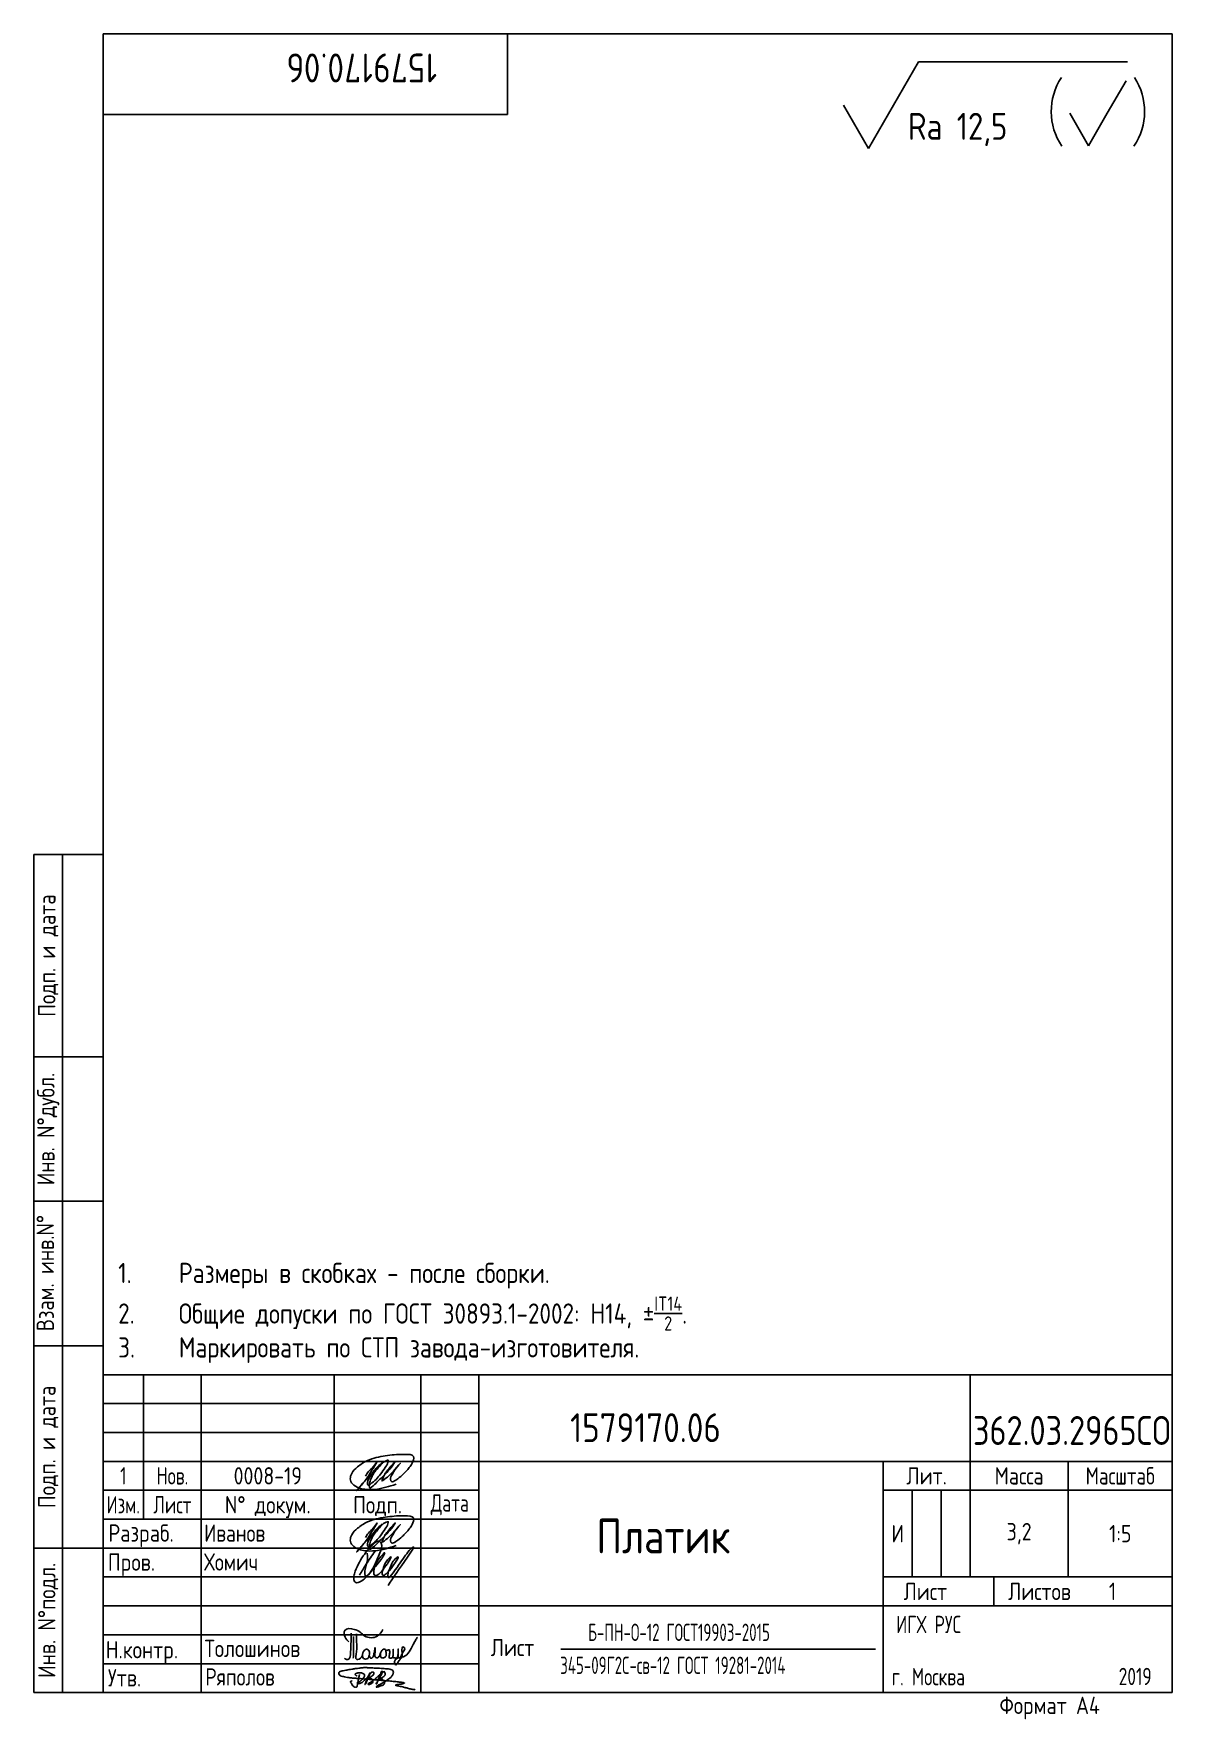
# Model space of a CAD drawing. Header units: millimetres. Extents: x 4 to 867, y 18 to 536.
# Drawn here: x 670.2 to 867.2, y 244.1 to 535.7 of the extents above.
import ezdxf
from ezdxf.enums import TextEntityAlignment as Align

# ---------------------------------------------------------------- set-up
doc = ezdxf.new("R2010")
doc.units = ezdxf.units.MM
for name, color, linetype in [('12_SURFACE_FINISH', 7, 'Continuous'), ('Bord', 1, 'Continuous'), ('Cont', 6, 'Continuous'), ('Text', 3, 'Continuous'), ('Textb', 6, 'Continuous'), ('Подписи', 10, 'Continuous')]:
    doc.layers.add(name, color=color, linetype=linetype)
doc.layers.add('Основные', color=5, linetype='Continuous', lineweight=40)
doc.styles.add('Style1', font='romans.shx', dxfattribs={"width": 0.8})

# ---------------------------------------------------------------- blocks, each defined once
blk = doc.blocks.new('A$C63F45750')
at = {"layer": 'Text'}
for points, knots in [([(3.17, 2.37), (3.12, 2.38), (3.04, 2.41), (2.94, 2.5), (2.85, 2.57), (2.79, 2.69), (2.87, 2.77), (2.99, 2.84), (3.16, 2.89), (3.36, 2.93), (3.6, 2.95), (3.82, 2.92), (4.05, 2.87), (4.25, 2.78), (4.45, 2.63), (4.46, 2.42), (4.38, 2.26), (4.28, 2.1), (4.17, 1.94), (4.03, 1.78), (3.89, 1.62), (3.75, 1.52), (3.63, 1.43), (3.49, 1.36), (3.35, 1.3), (3.24, 1.25), (3.16, 1.21), (3.12, 1.15), (3.19, 1.1), (3.27, 1.09), (3.4, 1.07), (3.55, 1.07), (3.72, 1.12), (3.92, 1.19), (4.1, 1.34), (4.26, 1.51), (4.44, 1.65), (4.59, 1.81), (4.74, 1.93), (4.84, 2.04), (4.93, 2.14), (5.07, 2.29), (5.19, 2.53), (5.28, 2.68), (5.35, 2.96), (5.23, 2.66), (5.2, 2.44), (5.04, 2.09), (4.95, 1.81), (4.86, 1.57), (4.75, 1.31), (4.67, 1.12), (4.46, 0.78), (4.62, 1.17), (4.71, 1.45), (4.88, 1.74), (5.01, 2), (5.08, 2.19), (5.19, 2.4), (5.32, 2.58), (5.4, 2.75), (5.52, 2.89), (5.65, 3.04), (5.85, 3.1), (6.02, 3.03), (6.08, 2.87), (6.03, 2.7), (5.9, 2.51), (5.7, 2.37), (5.55, 2.23), (5.4, 2.17), (5.31, 2.12), (5.12, 2.09), (5.35, 2.07), (5.48, 2), (5.64, 1.93), (5.75, 1.8), (5.85, 1.67), (5.89, 1.54), (5.89, 1.37), (5.8, 1.2), (5.63, 1.06), (5.41, 0.94), (5.23, 0.86), (5.02, 0.92), (5.13, 1.1), (5.28, 1.16), (5.44, 1.27), (5.61, 1.36), (5.74, 1.46), (5.86, 1.53), (5.95, 1.61), (6.05, 1.69), (6.15, 1.77), (6.28, 1.87), (6.46, 2.02), (6.65, 2.19), (6.83, 2.37), (6.98, 2.49), (7.11, 2.61), (7.2, 2.74), (7.32, 2.84), (7.42, 2.97), (7.48, 3.08), (7.48, 3.27), (7.34, 3.08), (7.28, 2.94), (7.18, 2.69), (7.1, 2.46), (7, 2.22), (6.93, 1.98), (6.83, 1.78), (6.73, 1.55), (6.67, 1.34), (6.6, 1.14), (6.56, 1.03), (6.39, 0.99), (6.62, 1.33), (6.75, 1.54), (6.93, 1.87), (7.05, 2.08), (7.18, 2.32), (7.33, 2.6), (7.47, 2.89), (7.6, 3.07), (7.79, 3.18), (7.95, 3.01), (8, 2.81), (7.99, 2.62), (7.94, 2.46), (7.83, 2.33), (7.69, 2.22), (7.53, 2.11), (7.37, 2.03), (7.21, 1.99), (7.11, 1.97), (6.89, 1.98), (7.07, 1.94), (7.15, 1.9), (7.27, 1.88), (7.39, 1.84), (7.52, 1.81), (7.62, 1.72), (7.7, 1.62), (7.78, 1.51), (7.83, 1.39), (7.87, 1.26), (7.88, 1.13), (7.86, 0.99), (7.75, 0.88), (7.6, 0.77), (7.4, 0.73), (7.19, 0.66), (6.97, 0.55), (6.71, 0.48), (6.57, 0.44), (6.42, 0.42), (6.52, 0.58), (6.61, 0.64), (6.81, 0.78), (7.06, 0.89), (7.33, 1.04), (7.55, 1.16), (7.7, 1.24), (7.84, 1.32), (7.99, 1.43), (8.21, 1.58), (8.48, 1.76), (8.74, 1.95), (8.97, 2.12), (9.1, 2.29), (9.23, 2.44), (9.3, 2.6), (9.37, 2.74), (9.42, 2.92), (9.45, 3.13), (9.21, 3.48), (8.67, 3.59), (8.09, 3.63), (7.57, 3.66), (7.06, 3.74), (6.57, 3.75), (6.09, 3.74), (5.67, 3.78), (5.28, 3.78), (4.96, 3.81), (4.65, 3.83), (4.31, 3.82), (3.97, 3.79), (3.61, 3.74), (3.22, 3.67), (2.86, 3.66), (2.53, 3.61), (2.18, 3.52), (1.78, 3.54), (1.38, 3.37), (0.96, 3.35), (0.58, 3.24), (0.25, 3.19), (0.03, 3.06), (-0.03, 2.83), (0.02, 2.6), (0.26, 2.38), (0.59, 2.33), (1, 2.2), (1.48, 2.15), (1.93, 2.05), (2.35, 2.02), (2.72, 2.01), (3.11, 1.94), (3.68, 1.94), (4.25, 1.83), (4.91, 1.87), (5.53, 1.76), (6.13, 1.72), (6.73, 1.71), (7.32, 1.62), (7.99, 1.55), (8.64, 1.54), (9.16, 1.46), (9.61, 1.42), (10.03, 1.4), (10.41, 1.32), (10.73, 1.29), (11.01, 1.24), (11.18, 1.23), (11.42, 1.14), (11.18, 1.06), (11.01, 1.03), (10.71, 0.98), (10.37, 0.92), (10.1, 0.91), (9.65, 0.75), (10.22, 0.67), (10.54, 0.59), (11.08, 0.47), (11.61, 0.35), (12.17, 0.15), (12.64, 0.08), (12.98, 0.03), (13.11, 0.01), (13.18, 0)], [0, 0, 0, 0, 0.153866, 0.270441, 0.388867, 0.510533, 0.592156, 0.71333, 0.90842, 1.11344, 1.349254, 1.61246, 1.782219, 2.047249, 2.291879, 2.451528, 2.651081, 2.806158, 3.017979, 3.227348, 3.462381, 3.633009, 3.75766, 3.920516, 4.080796, 4.214529, 4.291786, 4.349969, 4.397594, 4.50822, 4.594826, 4.799244, 4.954392, 5.128468, 5.437537, 5.632649, 5.842485, 6.094987, 6.293219, 6.410959, 6.551192, 6.687808, 7.022147, 7.294342, 7.425356, 7.52079, 7.946481, 8.313051, 8.59833, 8.833695, 9.090496, 9.427695, 9.601191, 9.883219, 10.093306, 10.673943, 10.798776, 10.974628, 11.287247, 11.486184, 11.648652, 11.848902, 12.027194, 12.25348, 12.40059, 12.537783, 12.716293, 12.91523, 13.208551, 13.438489, 13.549668, 13.67779, 13.77127, 13.930001, 14.029091, 14.272112, 14.434836, 14.547084, 14.739051, 14.830983, 15.061241, 15.268922, 15.500489, 15.788979, 15.879568, 16.024283, 16.221854, 16.418714, 16.593102, 16.783247, 16.91018, 17.018213, 17.135263, 17.278205, 17.430482, 17.620087, 17.979626, 18.191789, 18.388716, 18.565718, 18.714854, 18.857929, 19.039974, 19.171375, 19.283034, 19.400085, 19.618058, 19.882245, 20.150781, 20.377854, 20.649532, 20.89723, 21.042543, 21.40016, 21.557817, 21.667145, 21.752781, 21.926256, 22.412297, 22.813145, 22.961412, 23.171289, 23.607257, 23.940428, 24.110007, 24.291214, 24.48084, 24.697609, 24.904078, 25.034245, 25.218018, 25.407651, 25.573473, 25.787447, 25.930292, 26.051316, 26.18846, 26.285312, 26.406799, 26.52425, 26.630463, 26.793722, 26.898606, 27.029313, 27.171012, 27.314101, 27.419918, 27.580557, 27.709367, 27.829268, 28.024364, 28.266961, 28.41242, 28.705761, 28.989137, 29.187748, 29.233768, 29.332802, 29.529535, 29.667094, 30.039923, 30.332117, 30.61061, 30.769982, 30.856778, 31.109923, 31.313488, 31.656425, 32.066331, 32.296628, 32.49714, 32.710276, 32.891468, 33.014834, 33.177747, 33.444503, 33.618009, 34.409008, 34.914636, 35.419802, 35.95397, 36.458179, 36.88069, 37.388403, 37.738353, 38.034261, 38.353468, 38.693154, 39.037638, 39.391136, 39.787481, 40.203773, 40.488977, 40.784975, 41.26625, 41.668005, 42.070065, 42.499388, 42.869834, 43.079573, 43.213439, 43.554591, 43.717296, 44.153724, 44.506336, 45.019111, 45.587859, 45.90191, 46.270392, 46.703958, 47.093115, 47.952647, 48.44014, 49.079253, 49.808223, 50.268654, 50.851051, 51.604831, 52.298429, 52.776925, 53.1907, 53.661988, 54.042386, 54.348524, 54.616841, 54.853814, 54.983777, 55.126096, 55.333328, 55.613101, 56.008732, 56.315809, 56.59982, 56.87931, 57.399251, 57.889617, 58.432507, 59.066698, 59.660314, 59.862668, 60.07277, 60.07277, 60.07277, 60.07277]), ([(2.31, 1.53), (2.26, 1.52), (2.17, 1.51), (2.06, 1.48), (1.93, 1.38), (2.07, 1.25), (2.14, 1.11), (2.26, 0.93), (2.39, 0.72), (2.57, 0.54), (2.71, 0.44), (2.86, 0.4), (3.02, 0.43), (3.14, 0.54), (3.21, 0.79), (3.25, 1.07), (3.31, 1.4), (3.35, 1.67), (3.38, 1.92), (3.47, 2.19), (3.5, 2.43), (3.54, 2.59), (3.56, 2.64)], [0, 0, 0, 0, 0.15847, 0.269731, 0.363591, 0.555514, 0.688037, 0.848606, 1.204359, 1.433632, 1.58673, 1.729549, 1.880686, 2.057874, 2.19169, 2.63505, 2.928153, 3.184121, 3.441863, 3.696117, 4.025873, 4.178055, 4.178055, 4.178055, 4.178055])]:
    blk.add_open_spline(points, degree=3, knots=knots, dxfattribs=at)
blk = doc.blocks.new('A$C4F4A4F5D')
at = {"layer": 'Основные', "lineweight": 25}
for points, knots in [([(0.76, 2.84), (0.53, 3.07), (0.02, 3.58), (-0.25, 5.26), (1.65, 5.12), (2.72, 4.57), (3.71, 3.46), (5.71, 3.44), (6.39, 4.52), (6.67, 4.97)], [0, 0, 0, 0, 0.995549, 2.196439, 3.853213, 4.970011, 6.02292, 8.170898, 9.705386, 9.705386, 9.705386, 9.705386]), ([(1.19, 4.34), (1.17, 3.4), (1.13, 2.06), (0.98, -0.44), (0.2, -0.16), (0.03, -0.03), (0, 0)], [0, 0, 0, 0, 3.274293, 4.654149, 5.171803, 5.30168, 5.30168, 5.30168, 5.30168]), ([(1.58, 3.74), (1.58, 3.25), (1.58, 2.32), (1.61, 1.07), (1.55, 0.31), (1.53, 0)], [0, 0, 0, 0, 1.453969, 2.804084, 3.740223, 3.740223, 3.740223, 3.740223]), ([(2.1, 4.21), (2.1, 3.72), (2.08, 2.67), (2.22, 1.45), (1.71, -0.56), (3.23, 0.14), (3.06, 1.09), (3.85, 1.74), (4.43, 1.17), (4.31, 0.54), (4.11, -0.15), (3.33, -0.21), (3.11, 0.28), (3.13, 0.53), (3.14, 0.66)], [0, 0, 0, 0, 1.402041, 3.063923, 4.415037, 5.298701, 6.374637, 7.087927, 7.603499, 8.330482, 8.911132, 9.613125, 9.996533, 10.366919, 10.366919, 10.366919, 10.366919]), ([(7.18, 1.27), (7.27, 1.3), (7.44, 1.37), (7.78, 1.56), (7.87, 1.06), (7.83, 0.71), (7.66, -0.05), (8.07, 0.01), (8.43, 0.12), (8.39, 0.68), (8.46, 1.9), (8.39, 0.94), (8.43, 0.6), (8.37, 0.05), (8.74, 0.07), (9.11, -0.03), (9.26, 0.49), (9.33, 0.95), (9.27, 1.34), (9.32, 1.77), (9.28, 0.91), (9.34, 0.6), (9.2, 0.14), (9.65, -0.01), (9.83, 0.61), (10.14, 1.03), (10.6, 1.72), (9.95, 2.11), (9.91, 1.23), (10.07, 0.69), (9.92, 0), (9.35, -0.37), (8.95, -1.56), (8.34, 0.07), (10.28, -0.02), (11.26, 1.1), (11.82, 2.15), (12.24, 3.04), (12.52, 3.46), (12.65, 3.65)], [0, 0, 0, 0, 0.305783, 0.619019, 0.796582, 1.5526, 2.082394, 2.34716, 2.5822, 3.136594, 4.040413, 4.363654, 5.267311, 5.441668, 5.78494, 6.114287, 6.466434, 7.104395, 7.620812, 7.679251, 8.272982, 8.692439, 9.1059, 9.338721, 9.784511, 10.568279, 11.297869, 11.566962, 12.285888, 12.851793, 13.545205, 14.102749, 15.055561, 15.671649, 17.422398, 18.699613, 20.16544, 20.963871, 21.66672, 21.66672, 21.66672, 21.66672]), ([(4.28, 0.44), (4.31, 0.37), (4.37, 0.25), (4.41, 0.06), (4.62, -0.05), (5, 0.18), (5.14, 0.84), (5.2, 1.3), (5.31, 2.06), (5.31, 1.17), (5.3, 0.78), (5.2, 0.26), (5.58, -0.01), (5.91, 0.16), (6.08, 0.5), (6.26, 0.9), (6.43, 1.31), (6.72, 1.59), (7.17, 1.58), (7.18, 1.05), (7.31, 0.57), (6.99, 0.02), (6.34, -0.02), (6.17, 0.51), (6.24, 0.79), (6.27, 0.92)], [0, 0, 0, 0, 0.247339, 0.413433, 0.559308, 0.874045, 1.558567, 2.392422, 2.645523, 3.22433, 3.719885, 4.231527, 4.573657, 4.879974, 5.190145, 5.704595, 6.19318, 6.529505, 6.863422, 7.269696, 7.83948, 8.395909, 8.926487, 9.378613, 9.791445, 9.791445, 9.791445, 9.791445])]:
    blk.add_open_spline(points, degree=3, knots=knots, dxfattribs=at)

msp = doc.modelspace()

# ---------------------------------------------------------------- linework, layer by layer
at = {"layer": '12_SURFACE_FINISH', "color": 2, "linetype": 'Continuous'}
for p, q in [((814.641, 515.87), (823.301, 530.87)), ((823.301, 530.87), (859.478, 530.87)), ((855.987, 521.959), (859.235, 527.584)), ((810.311, 523.37), (814.641, 515.87)), ((849.492, 521.959), (852.74, 516.334)), ((852.74, 516.334), (855.987, 521.959))]:
    msp.add_line(p, q, dxfattribs=at)
for centre, start, end in [((857.018, 522.285), 146.7128, 214.11158), ((851.695, 522.285), 325.88842, 33.2872)]:
    msp.add_arc(centre, 10.738, start, end, dxfattribs=at)
at = {"layer": 'Bord'}
for p, q in [((682.227, 298.732), (747.227, 298.732)), ((682.227, 293.732), (747.227, 293.732)), ((682.227, 288.732), (747.227, 288.732)), ((822.227, 283.732), (822.227, 268.732)), ((827.227, 283.732), (827.227, 268.732)), ((682.227, 273.732), (747.227, 273.732)), ((682.227, 268.732), (747.227, 268.732)), ((682.227, 263.732), (747.227, 263.732)), ((682.227, 258.732), (747.227, 258.732)), ((682.227, 253.732), (747.227, 253.732))]:
    msp.add_line(p, q, dxfattribs=at)
at = {"layer": 'Cont'}
for p, q in [((867.227, 535.732), (682.227, 535.732)), ((682.227, 535.732), (682.227, 248.732)), ((752.227, 521.732), (752.227, 535.732)), ((867.227, 535.732), (867.227, 248.732)), ((867.227, 535.732), (867.227, 248.732)), ((682.227, 521.732), (752.227, 521.732)), ((670.227, 248.732), (670.227, 393.732)), ((670.227, 393.732), (682.227, 393.732)), ((675.227, 248.732), (675.227, 393.732)), ((670.227, 358.732), (682.227, 358.732)), ((682.227, 333.732), (670.227, 333.732)), ((682.227, 308.732), (670.227, 308.732)), ((682.227, 303.732), (867.227, 303.732)), ((867.227, 303.732), (682.227, 303.732)), ((689.227, 303.732), (689.227, 278.732)), ((699.227, 303.732), (699.227, 248.732)), ((722.227, 248.732), (722.227, 303.732)), ((737.227, 303.732), (737.227, 248.732)), ((747.227, 248.732), (747.227, 303.732)), ((832.227, 303.732), (832.227, 268.732)), ((747.227, 288.732), (867.227, 288.732)), ((817.227, 248.732), (817.227, 288.732)), ((849.227, 268.732), (849.227, 288.732)), ((682.227, 283.732), (747.227, 283.732)), ((867.227, 283.732), (817.227, 283.732)), ((747.227, 278.732), (682.227, 278.732)), ((682.227, 273.732), (670.227, 273.732)), ((817.227, 268.732), (867.227, 268.732)), ((836.353, 268.732), (836.353, 263.732)), ((867.227, 263.732), (747.227, 263.732)), ((682.227, 248.732), (670.227, 248.732)), ((867.227, 248.732), (682.227, 248.732))]:
    msp.add_line(p, q, dxfattribs=at)
at = {"layer": 'Text'}
msp.add_line((761.441, 256.25), (815.848, 256.25), dxfattribs=at)
at = {"layer": 'Подписи'}
for points, knots in [([(730.517, 288.529), (730.026, 288.082), (729.167, 287.299), (728.359, 286.013), (727.87, 285.155), (728.101, 284.514), (728.8, 285.044), (729.406, 285.526), (730.315, 286.549), (730.988, 287.607), (731.448, 288.246), (731.658, 289.029), (730.922, 288.724), (730.364, 288.3), (729.742, 287.468), (729.062, 286.793), (728.705, 285.982), (728.373, 285.189), (728.273, 284.636), (728.315, 284.032), (729.043, 284.522), (729.722, 285.245), (731.026, 286.511), (731.909, 287.448), (733.297, 289.344), (731.28, 287.043), (730.909, 286.553), (730.367, 285.201), (731.736, 286.231), (732.098, 286.644), (734.176, 288.97), (732.73, 287.415), (732.35, 286.606), (731.847, 285.798), (732.155, 285.005), (733.168, 285.646), (734.048, 286.378), (735.071, 287.432), (735.74, 288.44), (736.333, 289.937), (733.492, 289.978), (731.214, 289.766), (728.238, 289.174), (726.35, 287.932), (725.256, 286.864), (724.886, 285.707), (725.367, 284.642), (726.42, 284.13), (727.745, 283.82), (729.337, 283.839), (731.132, 284.2), (732.33, 284.589), (732.913, 284.779)], [0, 0, 0, 0, 1.9755003, 3.4532656, 4.5996818, 4.7914727, 5.1452376, 6.4973846, 7.6642722, 9.0943063, 10.1149981, 10.4597616, 10.8115624, 11.7920417, 12.9597432, 13.7676756, 14.6604125, 15.6050306, 16.245448, 16.5720313, 16.925795, 18.1469007, 20.1850437, 21.7893309, 22.9510095, 24.6267432, 26.5924737, 27.0355579, 27.4505844, 30.017364, 31.457812, 32.5948328, 33.8850243, 34.8044904, 35.1920744, 35.9844405, 37.373068, 39.2077816, 40.0665527, 41.2487241, 42.8519812, 46.1968048, 49.4054982, 51.4228305, 52.9586065, 53.9067104, 54.8595112, 56.1758953, 57.2489189, 58.9506085, 60.8911351, 62.727304, 62.727304, 62.727304, 62.727304]), ([(727.639, 286.154), (727.794, 286.441), (728.15, 287.101), (728.956, 287.644), (730.219, 289.588), (728.013, 285.986), (727.369, 285.125), (725.56, 283.011), (727.714, 285.636), (728.615, 286.372), (729.121, 286.786)], [0, 0, 0, 0, 0.949687, 2.1829553, 3.2119338, 5.8438975, 8.0893629, 9.2953032, 11.1822639, 13.6038184, 13.6038184, 13.6038184, 13.6038184]), ([(730.517, 277.91), (730.026, 277.463), (729.167, 276.68), (728.359, 275.394), (727.87, 274.536), (728.101, 273.895), (728.8, 274.425), (729.406, 274.907), (730.315, 275.93), (730.988, 276.988), (731.448, 277.627), (731.658, 278.41), (730.922, 278.105), (730.364, 277.681), (729.742, 276.849), (729.062, 276.174), (728.705, 275.363), (728.373, 274.57), (728.273, 274.017), (728.315, 273.413), (729.043, 273.903), (729.722, 274.626), (731.026, 275.892), (731.909, 276.829), (733.297, 278.725), (731.28, 276.424), (730.909, 275.934), (730.367, 274.582), (731.736, 275.612), (732.098, 276.024), (734.176, 278.351), (732.73, 276.795), (732.35, 275.987), (731.847, 275.179), (732.155, 274.386), (733.168, 275.027), (734.048, 275.759), (735.071, 276.813), (735.74, 277.82), (736.333, 279.318), (733.492, 279.359), (731.214, 279.147), (728.238, 278.555), (726.35, 277.313), (725.256, 276.245), (724.886, 275.088), (725.367, 274.023), (726.42, 273.511), (727.745, 273.201), (729.337, 273.22), (731.132, 273.581), (732.33, 273.97), (732.913, 274.16)], [0, 0, 0, 0, 1.9755003, 3.4532656, 4.5996818, 4.7914727, 5.1452376, 6.4973846, 7.6642722, 9.0943063, 10.1149981, 10.4597616, 10.8115624, 11.7920417, 12.9597432, 13.7676756, 14.6604125, 15.6050306, 16.245448, 16.5720313, 16.925795, 18.1469007, 20.1850437, 21.7893309, 22.9510095, 24.6267432, 26.5924737, 27.0355579, 27.4505844, 30.017364, 31.457812, 32.5948328, 33.8850243, 34.8044904, 35.1920744, 35.9844405, 37.373068, 39.2077816, 40.0665527, 41.2487241, 42.8519812, 46.1968048, 49.4054982, 51.4228305, 52.9586065, 53.9067104, 54.8595112, 56.1758953, 57.2489189, 58.9506085, 60.8911351, 62.727304, 62.727304, 62.727304, 62.727304]), ([(727.639, 275.535), (727.794, 275.822), (728.15, 276.482), (728.956, 277.025), (730.219, 278.969), (728.013, 275.366), (727.369, 274.506), (725.56, 272.392), (727.714, 275.017), (728.615, 275.753), (729.121, 276.167)], [0, 0, 0, 0, 0.949687, 2.1829553, 3.2119338, 5.8438975, 8.0893629, 9.2953032, 11.1822639, 13.6038184, 13.6038184, 13.6038184, 13.6038184]), ([(727.937, 272.847), (727.977, 272.261), (728.063, 271.012), (727.314, 269.931), (727.645, 268.649), (728.957, 270.014), (729.392, 271.233), (730.204, 273.042), (730.662, 274.2), (729.916, 275.195), (728.443, 273.956), (727.136, 272.329), (725.86, 270.121), (725.523, 268.534), (725.912, 267.365), (727.523, 268.325), (728.631, 269.723), (729.851, 271.104), (730.617, 272.155), (731.258, 273.379), (730.244, 272.241), (729.573, 271.383), (729.052, 270.378), (729.101, 268.633), (730.459, 269.584), (730.923, 270.46), (731.615, 271.189), (732.427, 272.765), (730.924, 271.185), (730.799, 270.265), (730.421, 269.474), (730.676, 268.844), (731.558, 269.577), (732.124, 270.251), (732.689, 271.106), (733.679, 272.561), (732.583, 271.748), (732.158, 271.039), (731.751, 270.034), (731.466, 269.31), (731.579, 268.264), (733.305, 270.721), (734.084, 271.79), (735.164, 273.323), (736.83, 274.792), (733.095, 269.647), (731.997, 267.976), (731.536, 267.274)], [0, 0, 0, 0, 1.694377, 3.6118909, 4.0773596, 4.6044697, 7.7119074, 8.8845575, 10.5530205, 11.0203134, 12.0859441, 14.8694269, 18.3024119, 19.1950251, 19.7973118, 21.4479573, 22.845763, 25.8335957, 26.3838687, 27.2553548, 28.2725306, 28.907972, 30.9927252, 31.7632381, 32.8060583, 34.2658968, 35.0531588, 36.1698697, 37.3772043, 38.7746868, 39.5744285, 39.8573709, 40.4469006, 41.989311, 42.846158, 44.082314, 44.7012102, 45.674294, 46.9142557, 47.7497256, 48.2121396, 49.3233804, 53.0845382, 54.4889328, 54.7941499, 59.2738171, 62.5201203, 62.5201203, 62.5201203, 62.5201203]), ([(729.28, 273.176), (728.747, 272.414), (727.809, 271.074), (726.96, 269.676), (726.594, 269.072)], [0, 0, 0, 0, 2.7898194, 4.9059521, 4.9059521, 4.9059521, 4.9059521])]:
    msp.add_open_spline(points, degree=3, knots=knots, dxfattribs=at)

# ---------------------------------------------------------------- block references
at = {"layer": 'Cont'}
msp.add_blockref('A$C63F45750', (723.033, 249.227), dxfattribs=at)
at = {"layer": 'Подписи'}
msp.add_blockref('A$C4F4A4F5D', (723.988, 254.678), dxfattribs=at)

# ---------------------------------------------------------------- texts
at = {"layer": '12_SURFACE_FINISH', "color": 2, "linetype": 'Continuous', "style": 'Style1', "width": 0.8}
msp.add_text('Ra 12,5', height=4.6667, dxfattribs=at).set_placement((821.495, 517.374))
at = {"layer": 'Text', "style": 'Style1', "width": 0.8}
for s, p in [('Подп. и дата', (672.727, 376.232)), ('Инв. N%%dдубл.', (672.727, 346.232)), ('Взам. инв.N%%d ', (672.225, 322.111)), ('Подп. и дата', (672.727, 291.232)), ('Инв. N%%dподл.', (672.727, 261.232))]:
    msp.add_text(s, height=3, rotation=90, dxfattribs=at).set_placement(p, align=Align.MIDDLE)
at = {"layer": 'Text', "style": 'Style1'}
for s, height, width, p in [('1579170.06', 5, 0.8, (763.042, 292.066)), ('Разpаб.', 3, 0.8, (683.147, 274.833)), ('Иванов', 3, 0.77, (699.713, 274.83)), ('Платик', 6, 0.8, (767.59, 272.815)), ('Пpов.', 3, 0.8, (683.063, 269.809)), ('Хомич', 3, 0.77, (699.713, 269.83)), ('Б-ПН-О-12 ГОСТ19903-2015', 3, 0.6, (766.142, 257.653)), ('Н.контp.', 3, 0.8, (682.69, 254.653)), ('Толошинов', 3, 0.8, (699.781, 254.866)), ('Лист', 3, 0.8, (749.308, 255.032)), ('345-09Г2С-св-12 ГОСТ 19281-2014', 3, 0.6, (761.322, 251.949)), ('Утв.', 3, 0.8, (683.063, 249.796)), ('Ряполов', 3, 0.77, (699.912, 249.944)), ('г. Москва', 3, 0.7, (818.682, 249.984)), ('Фоpмат А4', 3, 0.8, (837.335, 245.019))]:
    msp.add_text(s, height=height, dxfattribs=dict(at, width=width)).set_placement(p)
at = {"layer": 'Text', "style": 'Style1', "width": 0.593724}
msp.add_text('362.03.2965СО', height=5, dxfattribs=at).set_placement((832.741, 291.579), (866.951, 291.579), align=Align.FIT)
at = {"layer": 'Text', "style": 'Style1'}
for s, width, p in [('1', 0.7, (685.727, 286.232)), ('Нов.', 0.7, (694.227, 286.232)), ('0008-19', 0.8, (710.727, 286.232)), ('Лит.', 0.8, (824.727, 286.232)), ('Масса', 0.8, (840.727, 286.232)), ('Масштаб', 0.75, (858.227, 286.232)), ('Изм.', 0.7, (685.727, 281.232)), ('Лист', 0.7, (694.227, 281.232)), ('N%%d докум.', 0.8, (710.727, 281.232)), ('Подп.', 0.8, (729.727, 281.232)), ('Лист', 0.8, (824.499, 266.232)), ('Листов', 0.8, (844.252, 266.232))]:
    msp.add_text(s, height=3, dxfattribs=dict(at, width=width)).set_placement(p, align=Align.MIDDLE_CENTER)
at = {"layer": 'Text', "style": 'Style1', "width": 0.7}
for s, p in [('Дата', (742.227, 281.232)), ('ИГХ РУС', (825.065, 260.522))]:
    msp.add_text(s, height=3, dxfattribs=at).set_placement(p, align=Align.MIDDLE)
at = {"layer": 'Text', "insert": (681.342, 323.086), "char_height": 3.5, "attachment_point": 1, "style": 'Style1'}
msp.add_mtext_dynamic_manual_height_columns('\\A1;\\pxi-3,l4,t4,35;1.\tРазмеры в скобках - после сборки.\\P2.\tОбщие допуски по ГОСТ 30893.1-2002: Н14, %%P{\\H0.7x;\\SIT14/2;}.\\P3.\tМаркировать по СТП завода-изготовителя.', width=207.19723, gutter_width=25, heights=[65.058], dxfattribs=at)
at = {"layer": 'Text', "style": 'Style1', "width": 0.8}
for tag, text, p in [('И', 'И', (819.712, 276.232)), ('3,2', '', (840.727, 276.232)), ('1:5', '', (858.227, 276.232))]:
    msp.add_attdef(tag, text=text, height=3, dxfattribs=at).set_placement(p, align=Align.MIDDLE)
at = {"layer": 'Text', "style": 'Style1'}
for tag, p, width in [('1', (856.252, 264.744), 0.8), ('2019', (857.953, 250.019), 0.7)]:
    msp.add_attdef(tag, p, '', height=3, dxfattribs=dict(at, width=width))
at = {"layer": 'Textb', "style": 'Style1', "width": 0.8}
msp.add_text('1579170.06', height=5, rotation=180, dxfattribs=at).set_placement((740.022, 532.311))

doc.saveas('drawing.dxf')
